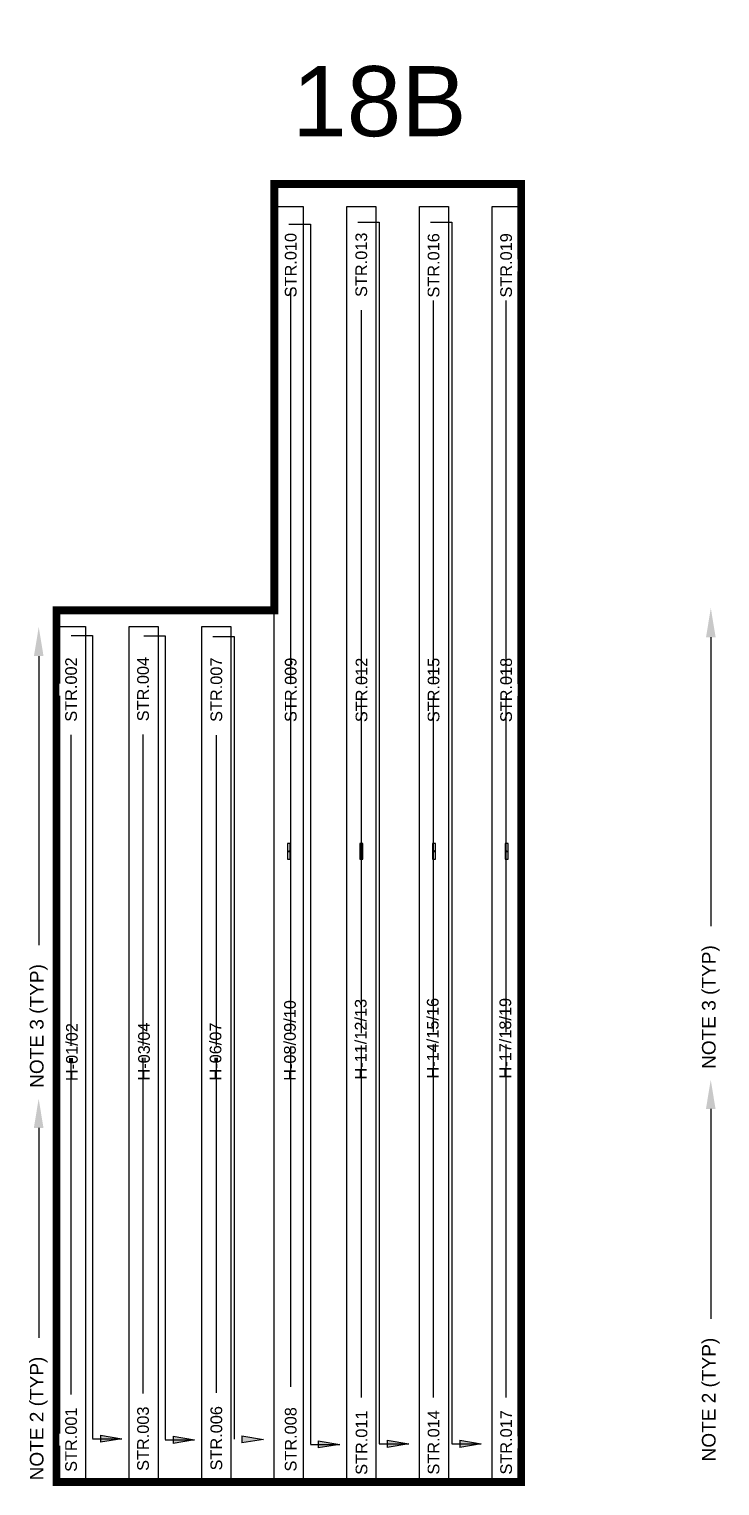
# Model space of a CAD drawing. Header units: inches. Extents: x -4 to 3761, y -12 to 63679.
# Drawn here: x 392.4 to 569.9, y 81.3 to 455.5 of the extents above; entities that cross this region are included whole.
import ezdxf
from ezdxf import colors
from ezdxf.entities.mleader import LeaderData, LeaderLine
from ezdxf.math import Vec2, Vec3

# ---------------------------------------------------------------- set-up
doc = ezdxf.new("R2010")
doc.units = ezdxf.units.IN
doc.header["$MEASUREMENT"] = 0
for name, color, linetype in [('E-TEXT', 7, 'Continuous'), ('G-ANNO-TEXT', 1, 'Continuous'), ('JINKO', 210, 'Continuous'), ('PV-LBD ARCHETYPES', 7, 'Continuous'), ('PVcase PV Modules (optimised)', 142, 'Continuous')]:
    doc.layers.add(name, color=color, linetype=linetype)
doc.styles.add('NEI-A', font='arial.ttf')

# ---------------------------------------------------------------- blocks, each defined once
blk = doc.blocks.new('1P87@52DEG F TR ID3 PVBlock')
at = {"layer": 'PVcase PV Modules (optimised)', "color": 0}
for points in [[(0, 0, 0), (0, -327.727, 0), (-7.461, -327.727, 0), (-7.461, 0, 0)], [(-4.10355, -167.724, 0), (-3.35745, -167.724, 0), (-3.35745, -163.724, 0), (-4.10355, -163.724, 0)]]:
    blk.add_polyline3d(points, close=True, dxfattribs=at)
blk.add_polyline3d([(-3.543975, -165.910525, 0), (-3.543975, -165.537475, 0), (-3.7305, -165.724, 0), (-3.917025, -165.537475, 0), (-3.917025, -165.910525, 0)], dxfattribs=at)
blk = doc.blocks.new('1P58@52DEG F TR ID3 PVBlock')
at = {"layer": 'PVcase PV Modules (optimised)', "color": 0}
for points in [[(0, 0, 0), (0, -219.818, 0), (-7.461, -219.818, 0), (-7.461, 0, 0)], [(-4.10355, -111.909, 0), (-3.35745, -111.909, 0), (-3.35745, -107.909, 0), (-4.10355, -107.909, 0)]]:
    blk.add_polyline3d(points, close=True, dxfattribs=at)
blk.add_polyline3d([(-3.543975, -110.095525, 0), (-3.543975, -109.722475, 0), (-3.7305, -109.909, 0), (-3.917025, -109.722475, 0), (-3.917025, -110.095525, 0)], dxfattribs=at)
blk = doc.blocks.new('_ClosedBlank')
at = {"color": 0, "linetype": 'ByBlock', "lineweight": -2}
for p, q in [((-1, 0.167), (0, 0)), ((-1, 0.167), (-1, -0.167)), ((0, 0), (-1, -0.167))]:
    blk.add_line(p, q, dxfattribs=at)
blk = doc.blocks.new('AR')
h = blk.add_hatch(color=256)
h.dxf.hatch_style = 1
h.paths.add_polyline_path([(0, 0.03), (0, -0.03), (0.18, 0)])
at = {"xscale": 0.1800047113158301, "yscale": 0.1800047113158301, "zscale": 0.1800047113158301}
blk.add_blockref('_ClosedBlank', (0.18, 0), dxfattribs=at)

msp = doc.modelspace()

# ---------------------------------------------------------------- linework, layer by layer
at = {"const_width": 2, "elevation": 0.13}
msp.add_lwpolyline([(518.85, 415.74), (455.43, 415.74), (455.43, 306.22), (399.48, 306.22), (399.48, 82.27), (518.85, 82.27)], close=True, dxfattribs=at)
at = {"layer": 'E-TEXT'}
for p, q in [((459.21, 405.43, 0.13), (464.7, 405.43, 0.13)), ((464.7, 405.43, 0.13), (464.7, 91.97, 0.13)), ((476.92, 405.96, 0.13), (482.42, 405.96, 0.13)), ((482.42, 405.96, 0.13), (482.42, 92.09, 0.13)), ((495.57, 405.96, 0.13), (501.07, 405.96, 0.13)), ((459.67, 106.71, 0.13), (459.67, 388.8, 0.13)), ((496.37, 103.97, 0.13), (496.37, 385.8, 0.13)), ((515.02, 103.97, 0.13), (515.02, 385.8, 0.13)), ((477.86, 103.97, 0.13), (477.86, 383.32, 0.13)), ((403.24, 299.75, 0.13), (408.74, 299.75, 0.13)), ((408.74, 299.75, 0.13), (408.74, 93.44, 0.13)), ((421.9, 299.66, 0.13), (427.4, 299.66, 0.13)), ((427.4, 299.66, 0.13), (427.4, 93.14, 0.13)), ((439.62, 299.5, 0.13), (445.12, 299.5, 0.13)), ((445.12, 299.5, 0.13), (445.12, 93.26, 0.13)), ((403.23, 104.77, 0.13), (403.23, 274.22, 0.13)), ((421.72, 105.02, 0.13), (421.72, 274.33, 0.13)), ((440.56, 105.14, 0.13), (440.56, 274.17, 0.13)), ((408.74, 93.39, 0.13), (416.3, 93.39, 0.13)), ((427.4, 93.1, 0.13), (434.96, 93.1, 0.13)), ((464.7, 91.93, 0.13), (472.26, 91.93, 0.13)), ((482.42, 92.05, 0.13), (489.98, 92.05, 0.13))]:
    msp.add_line(p, q, dxfattribs=at)

# ---------------------------------------------------------------- block references
at = {"layer": 'E-TEXT', "xscale": 30.78777906583937, "yscale": 30.78777906583937, "zscale": 30.78777906583937}
for p in [(410.76, 93.39, 0.13), (429.42, 93.1, 0.13), (447.13, 93.21, 0.13), (466.72, 91.93, 0.13), (484.44, 92.05, 0.13), (503.09, 92.05, 0.13)]:
    msp.add_blockref('AR', p, dxfattribs=at)
at = {"layer": 'JINKO'}
for name, p in [('1P87@52DEG F TR ID3 PVBlock', (462.89, 409.99, 0.13)), ('1P87@52DEG F TR ID3 PVBlock', (481.55, 409.99, 0.13)), ('1P87@52DEG F TR ID3 PVBlock', (500.2, 409.99, 0.13)), ('1P87@52DEG F TR ID3 PVBlock', (518.85, 409.99, 0.13)), ('1P58@52DEG F TR ID3 PVBlock', (406.94, 302.09, 0.13)), ('1P58@52DEG F TR ID3 PVBlock', (425.59, 302.09, 0.13)), ('1P58@52DEG F TR ID3 PVBlock', (444.24, 302.09, 0.13))]:
    msp.add_blockref(name, p, dxfattribs=at)

# ---------------------------------------------------------------- texts
at = {"layer": 'PV-LBD ARCHETYPES', "style": 'NEI-A'}
msp.add_text('18B', height=18, dxfattribs=at).set_placement((460.07, 428.02, 0.13))

# ---------------------------------------------------------------- leaders
at = {"layer": 'G-ANNO-TEXT'}
ml = msp.add_multileader_mtext('Standard', dxfattribs=at)
ml.set_content('NOTE 3 (TYP)', color=256, style='NEI-A')
ml.set_leader_properties()
ml.build(insert=Vec2(0, 0))
ml.multileader.update_dxf_attribs({"dogleg_length": 0.0625, "arrow_head_size": 7.5, "scale": 60})
ctx = ml.context
ctx.base_point, ctx.scale, ctx.char_height, ctx.arrow_head_size, ctx.landing_gap_size, ctx.plane_origin, ctx.plane_x_axis, ctx.plane_y_axis = Vec3(567.6, 182.99), 60, 3.5, 7.5, 5.4, Vec3(645.73, 113.72), Vec3(0, 1), Vec3(-1, 0)
notes = []
notes.append((ctx, [(1, (1, 1, 0), (567.6, 228.78), (0, -1), 3.75, [(0, [(567.6, 306.8)], 0, [])])]))
ctx.mtext.insert, ctx.mtext.text_direction, ctx.mtext.rotation, ctx.mtext.width, ctx.mtext.flow_direction = Vec3(565.33, 188.39), Vec3(0, 1), 1.570796, 1027, 5
ml = msp.add_multileader_mtext('Standard', dxfattribs=at)
ml.set_content('NOTE 3 (TYP)', color=256, style='NEI-A')
ml.set_leader_properties()
ml.build(insert=Vec2(0, 0))
ml.multileader.update_dxf_attribs({"dogleg_length": 0.0625, "arrow_head_size": 7.5, "scale": 60})
ctx = ml.context
ctx.base_point, ctx.scale, ctx.char_height, ctx.arrow_head_size, ctx.landing_gap_size, ctx.plane_origin, ctx.plane_x_axis, ctx.plane_y_axis = Vec3(394.91, 178.13, 0.13), 60, 3.5, 7.5, 5.4, Vec3(473.04, 108.86, 0.13), Vec3(0, 1), Vec3(-1, 0)
notes.append((ctx, [(1, (1, 1, 0), (394.91, 223.92, 0.13), (0, -1), 3.75, [(0, [(394.91, 301.94, 0.13)], 0, [])])]))
ctx.mtext.insert, ctx.mtext.text_direction, ctx.mtext.rotation, ctx.mtext.width, ctx.mtext.flow_direction = Vec3(392.64, 183.53, 0.13), Vec3(0, 1), 1.570796, 1027, 5
ml = msp.add_multileader_mtext('Standard', dxfattribs=at)
ml.set_content('NOTE 2 (TYP)', color=256, style='NEI-A')
ml.set_leader_properties()
ml.build(insert=Vec2(0, 0))
ml.multileader.update_dxf_attribs({"dogleg_length": 0.0625, "arrow_head_size": 7.5, "scale": 60})
ctx = ml.context
ctx.base_point, ctx.scale, ctx.char_height, ctx.arrow_head_size, ctx.landing_gap_size, ctx.plane_origin, ctx.plane_x_axis, ctx.plane_y_axis = Vec3(567.58, 82.14), 60, 3.5, 7.5, 5.4, Vec3(645.71, 12.87), Vec3(0, 1), Vec3(-1, 0)
notes.append((ctx, [(1, (1, 1, 0), (567.58, 127.92), (0, -1), 3.75, [(0, [(567.58, 185.61)], 0, [])])]))
ctx.mtext.insert, ctx.mtext.text_direction, ctx.mtext.rotation, ctx.mtext.width, ctx.mtext.flow_direction = Vec3(565.31, 87.54), Vec3(0, 1), 1.570796, 55.295, 5
ml = msp.add_multileader_mtext('Standard', dxfattribs=at)
ml.set_content('NOTE 2 (TYP)', color=256, style='NEI-A')
ml.set_leader_properties()
ml.build(insert=Vec2(0, 0))
ml.multileader.update_dxf_attribs({"dogleg_length": 0.0625, "arrow_head_size": 7.5, "scale": 60})
ctx = ml.context
ctx.base_point, ctx.scale, ctx.char_height, ctx.arrow_head_size, ctx.landing_gap_size, ctx.plane_origin, ctx.plane_x_axis, ctx.plane_y_axis = Vec3(394.89, 77.28, 0.13), 60, 3.5, 7.5, 5.4, Vec3(473.03, 8.01, 0.13), Vec3(0, 1), Vec3(-1, 0)
notes.append((ctx, [(1, (1, 1, 0), (394.89, 123.07, 0.13), (0, -1), 3.75, [(0, [(394.89, 180.75, 0.13)], 0, [])])]))
ctx.mtext.insert, ctx.mtext.text_direction, ctx.mtext.rotation, ctx.mtext.width, ctx.mtext.flow_direction = Vec3(392.63, 82.68, 0.13), Vec3(0, 1), 1.570796, 55.295, 5
for ctx, leaders in notes:
    for number, flags, end, landing, length, lines in leaders:
        leader = LeaderData()
        leader.index, (leader.has_last_leader_line, leader.has_dogleg_vector, leader.attachment_direction) = number, flags
        leader.last_leader_point, leader.dogleg_vector, leader.dogleg_length = Vec3(end), Vec3(landing), length
        for number, points, colour, breaks in lines:
            line = LeaderLine()
            line.index, line.vertices, line.color, line.breaks = number, Vec3.list(points), colors.encode_raw_color(colour), breaks
            leader.lines.append(line)
        ctx.leaders.append(leader)

# ---------------------------------------------------------------- next in the draw order: texts
at = {"layer": 'G-ANNO-TEXT', "char_height": 3, "attachment_point": 5, "rotation": 90, "style": 'NEI-A', "bg_fill": 3, "box_fill_scale": 1.5, "bg_fill_color": 256, "bg_fill_transparency": 0}
for s, width, insert in [('STR.010', 0.0963, (459.67, 394.9, 0.13)), ('STR.013', 0.0823, (477.8, 394.99, 0.13)), ('STR.016', 0.0963, (496.37, 394.83, 0.13)), ('STR.019', 0.0963, (515.02, 394.83, 0.13)), ('STR.002', 0.0963, (403.23, 285.86, 0.13)), ('STR.004', 0.0963, (421.72, 285.97, 0.13)), ('STR.007', 0.0963, (440.56, 285.81, 0.13)), ('STR.009', 0.0963, (459.67, 285.79, 0.13)), ('STR.012', 0.0963, (477.86, 285.75, 0.13)), ('STR.015', 0.0963, (496.37, 285.74, 0.13)), ('STR.018', 0.0963, (515.02, 285.74, 0.13)), ('STR.001', 0.0823, (403.23, 93.13, 0.13)), ('STR.003', 0.0823, (421.72, 93.38, 0.13)), ('STR.006', 0.0823, (440.56, 93.5, 0.13)), ('STR.008', 0.0823, (459.67, 93.22, 0.13)), ('STR.011', 0.0963, (477.86, 92.37, 0.13)), ('STR.014', 0.0963, (496.37, 92.44, 0.13)), ('STR.017', 0.0963, (515.02, 92.44, 0.13))]:
    msp.add_mtext_dynamic_manual_height_columns(s, width=width, gutter_width=0.561, heights=[0], dxfattribs=dict(at, insert=insert))
at = {"layer": 'G-ANNO-TEXT', "char_height": 3, "width": 0.0823, "attachment_point": 5, "rotation": 90, "style": 'NEI-A', "bg_fill": 3, "box_fill_scale": 1.5, "bg_fill_color": 256, "bg_fill_transparency": 0}
for s, insert in [('H-08/09/10', (459.47, 195.7, 0.13)), ('H-11/12/13', (477.66, 196.01, 0.13)), ('H-14/15/16', (496.17, 196.27, 0.13)), ('H-17/18/19', (514.82, 196.27, 0.13)), ('H-01/02', (403.44, 192.7, 0.13)), ('H-03/04', (421.97, 192.85, 0.13)), ('H-06/07', (440.35, 192.85, 0.13))]:
    msp.add_mtext(s, dxfattribs=dict(at, insert=insert))

# ---------------------------------------------------------------- next in the draw order: linework, layer by layer
at = {"layer": 'E-TEXT'}
for p, q in [((501.07, 405.96, 0.13), (501.07, 92.09, 0.13)), ((501.07, 92.05, 0.13), (508.63, 92.05, 0.13))]:
    msp.add_line(p, q, dxfattribs=at)

doc.saveas('drawing.dxf')
